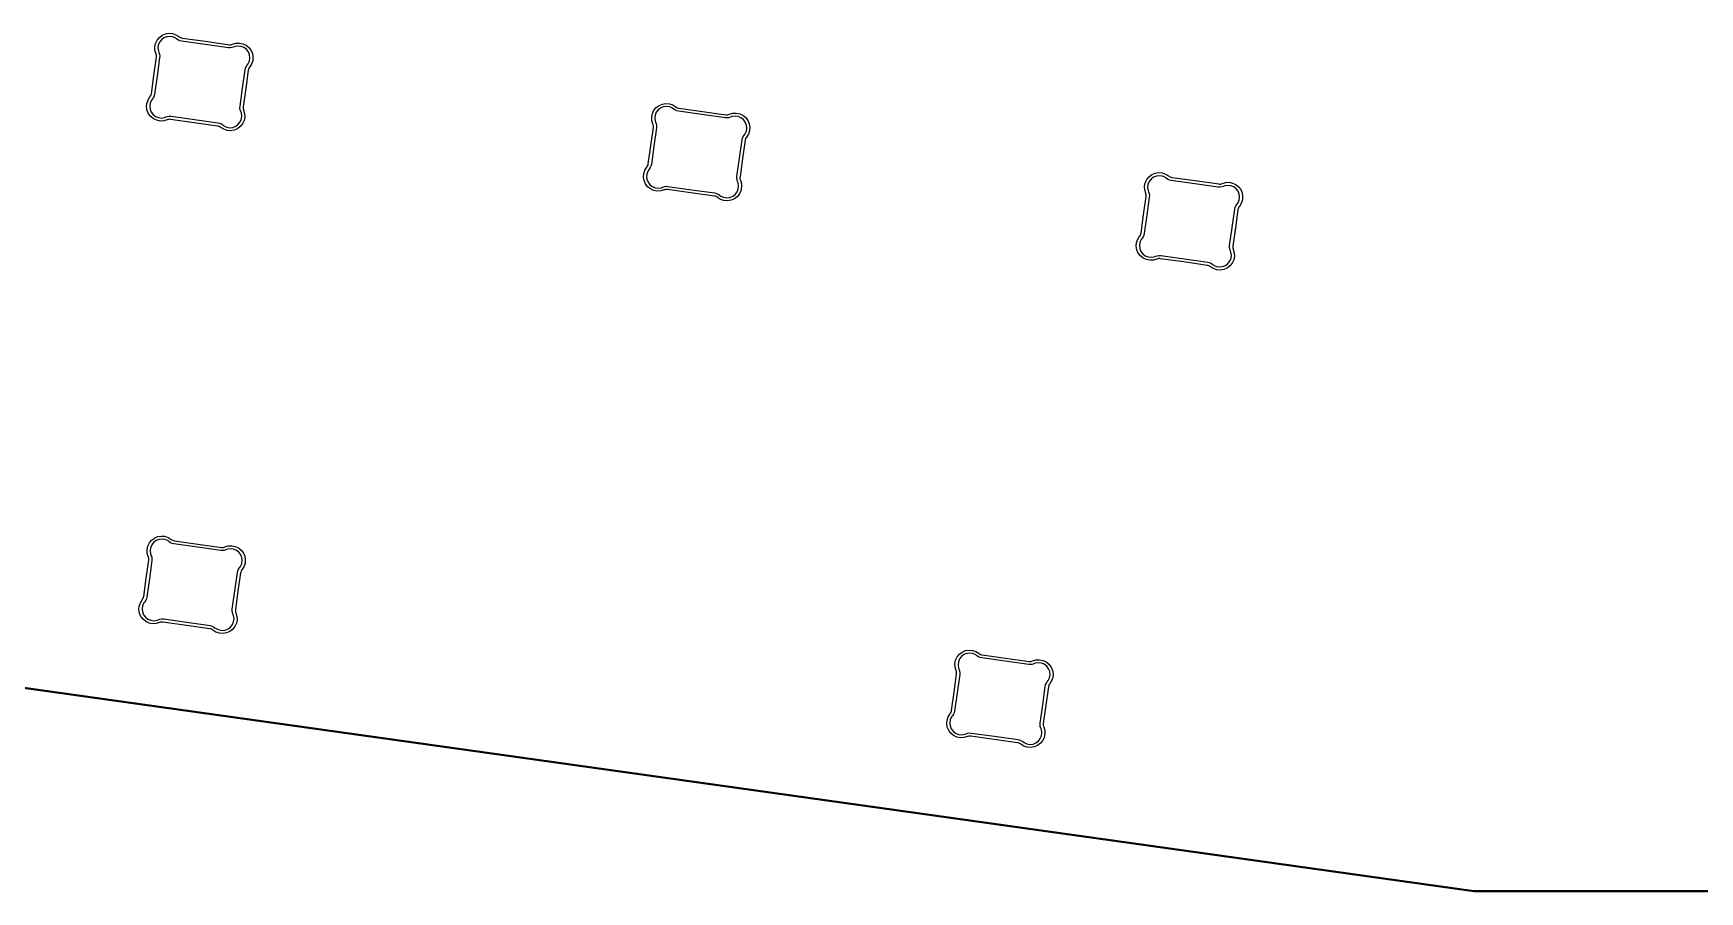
# Model space of a CAD drawing. Header units: inches. Extents: x 0.93 to 10.9, y -5.23 to -1.79.
# Drawn here: x 3.425 to 5.916, y -5.233 to -3.95 of the extents above; entities that cross this region are included whole.
import ezdxf

# ---------------------------------------------------------------- set-up
doc = ezdxf.new("R2010")
doc.units = ezdxf.units.IN
doc.header["$MEASUREMENT"] = 0
doc.layers.add('Edge.Cuts', color=254, linetype='CONTINUOUS', true_color=0xd0d2cd)

msp = doc.modelspace()

# ---------------------------------------------------------------- linework, layer by layer
at = {"layer": 'Edge.Cuts', "linetype": 'CONTINUOUS'}
for p, q in [((3.6075, -3.9648), (3.6098, -3.9599)), ((3.6098, -3.9599), (3.6132, -3.9558)), ((3.6132, -3.9558), (3.6174, -3.9526)), ((3.6162, -3.9592), (3.6134, -3.9629)), ((3.6199, -3.9564), (3.6162, -3.9592)), ((3.6174, -3.9526), (3.6223, -3.9505)), ((3.6242, -3.9547), (3.6199, -3.9564)), ((3.6223, -3.9505), (3.6276, -3.9496)), ((3.6288, -3.9542), (3.6242, -3.9547)), ((3.6276, -3.9496), (3.6329, -3.9501)), ((3.6334, -3.9549), (3.6288, -3.9542)), ((3.6329, -3.9501), (3.638, -3.9518)), ((3.6377, -3.9568), (3.6334, -3.9549)), ((3.6395, -3.9583), (3.6377, -3.9568)), ((3.638, -3.9518), (3.6425, -3.9546)), ((3.6416, -3.9597), (3.6395, -3.9583)), ((3.6395, -3.9583), (3.6395, -3.9583)), ((3.644, -3.9608), (3.6416, -3.9597)), ((3.6425, -3.9546), (3.6425, -3.9546)), ((3.6425, -3.9546), (3.6431, -3.9552)), ((3.6431, -3.9552), (3.6447, -3.956)), ((3.6465, -3.9614), (3.644, -3.9608)), ((3.6447, -3.956), (3.6463, -3.9566)), ((3.6463, -3.9566), (3.6472, -3.9567)), ((3.6816, -3.9663), (3.6465, -3.9614)), ((3.6472, -3.9567), (3.6823, -3.9616)), ((3.6823, -3.9616), (3.7174, -3.9666)), ((3.6051, -4.0128), (3.6089, -3.9855)), ((3.6065, -3.97), (3.6075, -3.9648)), ((3.6067, -3.9753), (3.6065, -3.97)), ((3.6082, -3.9804), (3.6067, -3.9753)), ((3.6086, -3.9812), (3.6082, -3.9804)), ((3.6082, -3.9804), (3.6082, -3.9804)), ((3.609, -3.9829), (3.6086, -3.9812)), ((3.6089, -3.9855), (3.6091, -3.9846)), ((3.6089, -3.9855), (3.6089, -3.9855)), ((3.6091, -3.9846), (3.609, -3.9829)), ((3.6136, -3.9862), (3.6098, -4.0135)), ((3.6116, -3.9672), (3.611, -3.9718)), ((3.611, -3.9718), (3.6117, -3.9764)), ((3.6134, -3.9629), (3.6116, -3.9672)), ((3.6117, -3.9764), (3.6126, -3.9785)), ((3.6126, -3.9785), (3.6126, -3.9785)), ((3.6126, -3.9785), (3.6134, -3.981)), ((3.6134, -3.981), (3.6137, -3.9836)), ((3.6137, -3.9836), (3.6136, -3.9862)), ((3.6136, -3.9862), (3.6136, -3.9862)), ((3.7167, -3.9712), (3.6816, -3.9663)), ((3.6816, -3.9663), (3.6816, -3.9663)), ((3.6816, -3.9663), (3.6816, -3.9663)), ((3.7193, -3.9714), (3.7167, -3.9712)), ((3.7174, -3.9666), (3.7174, -3.9666)), ((3.7174, -3.9666), (3.7182, -3.9667)), ((3.7182, -3.9667), (3.7199, -3.9666)), ((3.7218, -3.971), (3.7193, -3.9714)), ((3.7199, -3.9666), (3.7216, -3.9662)), ((3.7216, -3.9662), (3.7224, -3.9659)), ((3.7243, -3.9702), (3.7218, -3.971)), ((3.7224, -3.9659), (3.7275, -3.9644)), ((3.7264, -3.9693), (3.7243, -3.9702)), ((3.731, -3.9686), (3.7264, -3.9693)), ((3.7275, -3.9644), (3.7329, -3.9641)), ((3.7356, -3.9692), (3.731, -3.9686)), ((3.7329, -3.9641), (3.7381, -3.9652)), ((3.7399, -3.971), (3.7356, -3.9692)), ((3.7381, -3.9652), (3.7429, -3.9674)), ((3.7436, -3.9738), (3.7399, -3.971)), ((3.7429, -3.9674), (3.7471, -3.9708)), ((3.7464, -3.9775), (3.7436, -3.9738)), ((3.7481, -3.9819), (3.7464, -3.9775)), ((3.7471, -3.9708), (3.7503, -3.9751)), ((3.7479, -3.9911), (3.7487, -3.9865)), ((3.7487, -3.9865), (3.7481, -3.9819)), ((3.7503, -3.9751), (3.7524, -3.98)), ((3.7524, -3.98), (3.7532, -3.9852)), ((3.7532, -3.9852), (3.7528, -3.9905)), ((3.7376, -4.0314), (3.7415, -4.0041)), ((3.7415, -4.0041), (3.7421, -4.0016)), ((3.7415, -4.0041), (3.7415, -4.0041)), ((3.7421, -4.0016), (3.7431, -3.9992)), ((3.7462, -4.0048), (3.7423, -4.0321)), ((3.7431, -3.9992), (3.7446, -3.9971)), ((3.7446, -3.9971), (3.746, -3.9953)), ((3.7446, -3.9971), (3.7446, -3.9971)), ((3.746, -3.9953), (3.7479, -3.9911)), ((3.7463, -4.0039), (3.7462, -4.0048)), ((3.7468, -4.0023), (3.7463, -4.0039)), ((3.7477, -4.0008), (3.7468, -4.0023)), ((3.7482, -4.0001), (3.7477, -4.0008)), ((3.7511, -3.9956), (3.7482, -4.0001)), ((3.7482, -4.0001), (3.7482, -4.0001)), ((3.7528, -3.9905), (3.7511, -3.9956)), ((3.6013, -4.0401), (3.6051, -4.0128)), ((3.6051, -4.0128), (3.6051, -4.0128)), ((3.6098, -4.0135), (3.6059, -4.0408)), ((3.7338, -4.0587), (3.7376, -4.0314)), ((3.7376, -4.0314), (3.7376, -4.0314)), ((3.7423, -4.0321), (3.7385, -4.0594)), ((3.5942, -4.0597), (3.5946, -4.0543)), ((3.5951, -4.0649), (3.5942, -4.0597)), ((3.5946, -4.0543), (3.5963, -4.0493)), ((3.5963, -4.0493), (3.5992, -4.0448)), ((3.5995, -4.0538), (3.5988, -4.0584)), ((3.5988, -4.0584), (3.5993, -4.063)), ((3.5992, -4.0448), (3.5997, -4.0441)), ((3.5992, -4.0448), (3.5992, -4.0448)), ((3.6014, -4.0496), (3.5995, -4.0538)), ((3.5997, -4.0441), (3.6006, -4.0426)), ((3.6006, -4.0426), (3.6011, -4.041)), ((3.6011, -4.041), (3.6013, -4.0401)), ((3.6028, -4.0478), (3.6014, -4.0496)), ((3.6043, -4.0456), (3.6028, -4.0478)), ((3.6028, -4.0478), (3.6028, -4.0478)), ((3.6053, -4.0433), (3.6043, -4.0456)), ((3.6059, -4.0408), (3.6053, -4.0433)), ((3.7337, -4.0613), (3.7338, -4.0587)), ((3.734, -4.0639), (3.7337, -4.0613)), ((3.7338, -4.0587), (3.7338, -4.0587)), ((3.7385, -4.0594), (3.7384, -4.0602)), ((3.7384, -4.0602), (3.7384, -4.062)), ((4.3528, -4.0647), (4.3562, -4.0606)), ((4.3562, -4.0606), (4.3604, -4.0574)), ((4.3629, -4.0612), (4.3592, -4.064)), ((4.3604, -4.0574), (4.3653, -4.0553)), ((4.3672, -4.0595), (4.3629, -4.0612)), ((4.3653, -4.0553), (4.3706, -4.0544)), ((4.3718, -4.059), (4.3672, -4.0595)), ((4.3706, -4.0544), (4.3759, -4.0549)), ((4.3764, -4.0597), (4.3718, -4.059)), ((4.3759, -4.0549), (4.381, -4.0566)), ((4.3807, -4.0616), (4.3764, -4.0597)), ((4.381, -4.0566), (4.3855, -4.0594)), ((4.3855, -4.0594), (4.3855, -4.0594)), ((4.3855, -4.0594), (4.3861, -4.06)), ((4.3861, -4.06), (4.3876, -4.0608)), ((4.3876, -4.0608), (4.3893, -4.0614)), ((3.5972, -4.0698), (3.5951, -4.0649)), ((3.6004, -4.0741), (3.5972, -4.0698)), ((3.5993, -4.063), (3.601, -4.0673)), ((3.6045, -4.0774), (3.6004, -4.0741)), ((3.601, -4.0673), (3.6038, -4.0711)), ((3.6038, -4.0711), (3.6075, -4.0739)), ((3.6093, -4.0797), (3.6045, -4.0774)), ((3.6075, -4.0739), (3.6118, -4.0757)), ((3.6146, -4.0808), (3.6093, -4.0797)), ((3.6118, -4.0757), (3.6164, -4.0763)), ((3.6199, -4.0805), (3.6146, -4.0808)), ((3.6164, -4.0763), (3.621, -4.0756)), ((3.625, -4.079), (3.6199, -4.0805)), ((3.621, -4.0756), (3.6231, -4.0747)), ((3.6231, -4.0747), (3.6256, -4.0739)), ((3.6258, -4.0787), (3.625, -4.079)), ((3.6256, -4.0739), (3.6281, -4.0735)), ((3.6275, -4.0783), (3.6258, -4.0787)), ((3.6292, -4.0782), (3.6275, -4.0783)), ((3.6281, -4.0735), (3.6307, -4.0736)), ((3.6301, -4.0783), (3.6292, -4.0782)), ((3.6652, -4.0833), (3.6301, -4.0783)), ((3.6301, -4.0783), (3.6301, -4.0783)), ((3.6301, -4.0783), (3.6301, -4.0783)), ((3.6307, -4.0736), (3.6658, -4.0786)), ((3.7003, -4.0882), (3.6652, -4.0833)), ((3.6652, -4.0833), (3.6652, -4.0833)), ((3.6652, -4.0833), (3.6652, -4.0833)), ((3.6658, -4.0786), (3.7009, -4.0835)), ((3.7009, -4.0835), (3.7034, -4.0841)), ((3.7034, -4.0841), (3.7058, -4.0851)), ((3.7058, -4.0851), (3.7079, -4.0866)), ((3.7275, -4.0884), (3.7312, -4.0856)), ((3.7312, -4.0856), (3.7341, -4.082)), ((3.7348, -4.0663), (3.734, -4.0639)), ((3.7341, -4.082), (3.7358, -4.0777)), ((3.7376, -4.0849), (3.7342, -4.0891)), ((3.7358, -4.0685), (3.7348, -4.0663)), ((3.7348, -4.0663), (3.7348, -4.0663)), ((3.7364, -4.0731), (3.7358, -4.0685)), ((3.7358, -4.0777), (3.7364, -4.0731)), ((3.7399, -4.0801), (3.7376, -4.0849)), ((3.7384, -4.062), (3.7388, -4.0637)), ((3.7388, -4.0637), (3.7392, -4.0645)), ((3.7392, -4.0645), (3.7392, -4.0645)), ((3.7392, -4.0645), (3.7407, -4.0696)), ((3.7409, -4.0749), (3.7399, -4.0801)), ((3.7407, -4.0696), (3.7409, -4.0749)), ((4.3495, -4.0748), (4.3505, -4.0696)), ((4.3497, -4.0801), (4.3495, -4.0748)), ((4.3512, -4.0852), (4.3497, -4.0801)), ((4.3505, -4.0696), (4.3528, -4.0647)), ((4.3516, -4.086), (4.3512, -4.0852)), ((4.3512, -4.0852), (4.3512, -4.0852)), ((4.352, -4.0877), (4.3516, -4.086)), ((4.3546, -4.072), (4.354, -4.0766)), ((4.354, -4.0766), (4.3547, -4.0812)), ((4.3563, -4.0677), (4.3546, -4.072)), ((4.3547, -4.0812), (4.3556, -4.0833)), ((4.3556, -4.0833), (4.3556, -4.0833)), ((4.3556, -4.0833), (4.3564, -4.0858)), ((4.3592, -4.064), (4.3563, -4.0677)), ((4.3564, -4.0858), (4.3567, -4.0884)), ((4.3825, -4.0631), (4.3807, -4.0616)), ((4.3846, -4.0645), (4.3825, -4.0631)), ((4.3825, -4.0631), (4.3825, -4.0631)), ((4.387, -4.0656), (4.3846, -4.0645)), ((4.3895, -4.0662), (4.387, -4.0656)), ((4.3893, -4.0614), (4.3901, -4.0615)), ((4.4246, -4.0711), (4.3895, -4.0662)), ((4.3901, -4.0615), (4.4252, -4.0664)), ((4.4597, -4.076), (4.4246, -4.0711)), ((4.4246, -4.0711), (4.4246, -4.0711)), ((4.4246, -4.0711), (4.4246, -4.0711)), ((4.4252, -4.0664), (4.4603, -4.0714)), ((4.4623, -4.0762), (4.4597, -4.076)), ((4.4603, -4.0714), (4.4603, -4.0714)), ((4.4603, -4.0714), (4.4612, -4.0715)), ((4.4612, -4.0715), (4.4629, -4.0714)), ((4.4648, -4.0758), (4.4623, -4.0762)), ((4.4629, -4.0714), (4.4646, -4.071)), ((4.4646, -4.071), (4.4654, -4.0707)), ((4.4673, -4.075), (4.4648, -4.0758)), ((4.4654, -4.0707), (4.4705, -4.0692)), ((4.4694, -4.0741), (4.4673, -4.075)), ((4.474, -4.0734), (4.4694, -4.0741)), ((4.4705, -4.0692), (4.4759, -4.0689)), ((4.4786, -4.074), (4.474, -4.0734)), ((4.4759, -4.0689), (4.4811, -4.07)), ((4.4829, -4.0758), (4.4786, -4.074)), ((4.4811, -4.07), (4.4859, -4.0722)), ((4.4866, -4.0786), (4.4829, -4.0758)), ((4.4859, -4.0722), (4.49, -4.0756)), ((4.4894, -4.0823), (4.4866, -4.0786)), ((4.4911, -4.0867), (4.4894, -4.0823)), ((4.49, -4.0756), (4.4933, -4.0799)), ((4.4933, -4.0799), (4.4953, -4.0848)), ((4.4953, -4.0848), (4.4962, -4.09)), ((3.7011, -4.0883), (3.7003, -4.0882)), ((3.7003, -4.0882), (3.7003, -4.0882)), ((3.7003, -4.0882), (3.7003, -4.0882)), ((3.7028, -4.0889), (3.7011, -4.0883)), ((3.7043, -4.0897), (3.7028, -4.0889)), ((3.7049, -4.0902), (3.7043, -4.0897)), ((3.7094, -4.0931), (3.7049, -4.0902)), ((3.7049, -4.0902), (3.7049, -4.0902)), ((3.7079, -4.0866), (3.7079, -4.0866)), ((3.7079, -4.0866), (3.7097, -4.0881)), ((3.7145, -4.0948), (3.7094, -4.0931)), ((3.7097, -4.0881), (3.714, -4.09)), ((3.714, -4.09), (3.7186, -4.0907)), ((3.7198, -4.0952), (3.7145, -4.0948)), ((3.7186, -4.0907), (3.7232, -4.0902)), ((3.7251, -4.0944), (3.7198, -4.0952)), ((3.7232, -4.0902), (3.7275, -4.0884)), ((3.73, -4.0923), (3.7251, -4.0944)), ((3.7342, -4.0891), (3.73, -4.0923)), ((4.3481, -4.1176), (4.3519, -4.0903)), ((4.3519, -4.0903), (4.352, -4.0894)), ((4.3519, -4.0903), (4.3519, -4.0903)), ((4.352, -4.0894), (4.352, -4.0877)), ((4.3566, -4.0909), (4.3528, -4.1183)), ((4.3567, -4.0884), (4.3566, -4.0909)), ((4.3566, -4.0909), (4.3566, -4.0909)), ((4.4806, -4.1362), (4.4845, -4.1089)), ((4.4845, -4.1089), (4.4851, -4.1064)), ((4.4845, -4.1089), (4.4845, -4.1089)), ((4.4851, -4.1064), (4.4861, -4.104)), ((4.4892, -4.1096), (4.4853, -4.1369)), ((4.4861, -4.104), (4.4876, -4.1019)), ((4.4876, -4.1019), (4.489, -4.1001)), ((4.4876, -4.1019), (4.4876, -4.1019)), ((4.489, -4.1001), (4.4909, -4.0959)), ((4.4893, -4.1087), (4.4892, -4.1096)), ((4.4898, -4.1071), (4.4893, -4.1087)), ((4.4907, -4.1056), (4.4898, -4.1071)), ((4.4912, -4.1049), (4.4907, -4.1056)), ((4.4909, -4.0959), (4.4916, -4.0913)), ((4.4916, -4.0913), (4.4911, -4.0867)), ((4.4941, -4.1004), (4.4912, -4.1049)), ((4.4912, -4.1049), (4.4912, -4.1049)), ((4.4958, -4.0953), (4.4941, -4.1004)), ((4.4962, -4.09), (4.4958, -4.0953)), ((4.3442, -4.1449), (4.3481, -4.1176)), ((4.3481, -4.1176), (4.3481, -4.1176)), ((4.3528, -4.1183), (4.3489, -4.1456)), ((4.3372, -4.1645), (4.3376, -4.1591)), ((4.3376, -4.1591), (4.3393, -4.1541)), ((4.3393, -4.1541), (4.3422, -4.1496)), ((4.3425, -4.1586), (4.3418, -4.1632)), ((4.3422, -4.1496), (4.3427, -4.1489)), ((4.3422, -4.1496), (4.3422, -4.1496)), ((4.3444, -4.1544), (4.3425, -4.1586)), ((4.3427, -4.1489), (4.3436, -4.1474)), ((4.3436, -4.1474), (4.3441, -4.1458)), ((4.3441, -4.1458), (4.3442, -4.1449)), ((4.3458, -4.1526), (4.3444, -4.1544)), ((4.3473, -4.1504), (4.3458, -4.1526)), ((4.3458, -4.1526), (4.3458, -4.1526)), ((4.3483, -4.1481), (4.3473, -4.1504)), ((4.3489, -4.1456), (4.3483, -4.1481)), ((4.4768, -4.1635), (4.4806, -4.1362)), ((4.4806, -4.1362), (4.4806, -4.1362)), ((4.4853, -4.1369), (4.4815, -4.1642)), ((5.093, -4.1641), (5.0973, -4.1609)), ((5.0973, -4.1609), (5.1022, -4.1588)), ((5.1022, -4.1588), (5.1074, -4.1579)), ((5.1074, -4.1579), (5.1128, -4.1583)), ((5.1128, -4.1583), (5.1178, -4.16)), ((5.1178, -4.16), (5.1223, -4.1629)), ((4.338, -4.1697), (4.3372, -4.1645)), ((4.3401, -4.1746), (4.338, -4.1697)), ((4.3433, -4.1789), (4.3401, -4.1746)), ((4.3418, -4.1632), (4.3423, -4.1678)), ((4.3423, -4.1678), (4.344, -4.1721)), ((4.3475, -4.1822), (4.3433, -4.1789)), ((4.344, -4.1721), (4.3468, -4.1759)), ((4.3468, -4.1759), (4.3505, -4.1787)), ((4.3523, -4.1845), (4.3475, -4.1822)), ((4.3505, -4.1787), (4.3548, -4.1805)), ((4.3575, -4.1856), (4.3523, -4.1845)), ((4.3548, -4.1805), (4.3594, -4.181)), ((4.3629, -4.1853), (4.3575, -4.1856)), ((4.3594, -4.181), (4.364, -4.1804)), ((4.368, -4.1838), (4.3629, -4.1853)), ((4.364, -4.1804), (4.3661, -4.1795)), ((4.3661, -4.1795), (4.3686, -4.1787)), ((4.3688, -4.1835), (4.368, -4.1838)), ((4.3686, -4.1787), (4.3711, -4.1783)), ((4.3705, -4.1831), (4.3688, -4.1835)), ((4.3722, -4.183), (4.3705, -4.1831)), ((4.3711, -4.1783), (4.3737, -4.1784)), ((4.373, -4.1831), (4.3722, -4.183)), ((4.4081, -4.1881), (4.373, -4.1831)), ((4.373, -4.1831), (4.373, -4.1831)), ((4.373, -4.1831), (4.373, -4.1831)), ((4.3737, -4.1784), (4.4088, -4.1834)), ((4.4088, -4.1834), (4.4439, -4.1883)), ((4.4767, -4.1661), (4.4768, -4.1635)), ((4.477, -4.1687), (4.4767, -4.1661)), ((4.4768, -4.1635), (4.4768, -4.1635)), ((4.4778, -4.1711), (4.477, -4.1687)), ((4.477, -4.1868), (4.4788, -4.1825)), ((4.4787, -4.1733), (4.4778, -4.1711)), ((4.4778, -4.1711), (4.4778, -4.1711)), ((4.4794, -4.1779), (4.4787, -4.1733)), ((4.4788, -4.1825), (4.4794, -4.1779)), ((4.4829, -4.1849), (4.4806, -4.1897)), ((4.4815, -4.1642), (4.4814, -4.165)), ((4.4814, -4.165), (4.4814, -4.1668)), ((4.4814, -4.1668), (4.4818, -4.1685)), ((4.4818, -4.1685), (4.4822, -4.1693)), ((4.4822, -4.1693), (4.4822, -4.1693)), ((4.4822, -4.1693), (4.4837, -4.1744)), ((4.4839, -4.1797), (4.4829, -4.1849)), ((4.4837, -4.1744), (4.4839, -4.1797)), ((5.0863, -4.1783), (5.0874, -4.173)), ((5.0866, -4.1836), (5.0863, -4.1783)), ((5.0881, -4.1887), (5.0866, -4.1836)), ((5.0874, -4.173), (5.0896, -4.1682)), ((5.0896, -4.1682), (5.093, -4.1641)), ((5.0914, -4.1755), (5.0908, -4.1801)), ((5.0908, -4.1801), (5.0915, -4.1847)), ((5.0932, -4.1712), (5.0914, -4.1755)), ((5.0915, -4.1847), (5.0924, -4.1868)), ((5.096, -4.1675), (5.0932, -4.1712)), ((5.0997, -4.1647), (5.096, -4.1675)), ((5.1041, -4.163), (5.0997, -4.1647)), ((5.1087, -4.1625), (5.1041, -4.163)), ((5.1133, -4.1632), (5.1087, -4.1625)), ((5.1175, -4.1651), (5.1133, -4.1632)), ((5.1193, -4.1666), (5.1175, -4.1651)), ((5.1214, -4.168), (5.1193, -4.1666)), ((5.1193, -4.1666), (5.1193, -4.1666)), ((5.1238, -4.169), (5.1214, -4.168)), ((5.1223, -4.1629), (5.1223, -4.1629)), ((5.1223, -4.1629), (5.123, -4.1635)), ((5.123, -4.1635), (5.1245, -4.1643)), ((5.1263, -4.1696), (5.1238, -4.169)), ((5.1245, -4.1643), (5.1261, -4.1648)), ((5.1261, -4.1648), (5.127, -4.165)), ((5.1614, -4.1746), (5.1263, -4.1696)), ((5.127, -4.165), (5.1621, -4.1699)), ((5.1965, -4.1795), (5.1614, -4.1746)), ((5.1614, -4.1746), (5.1614, -4.1746)), ((5.1614, -4.1746), (5.1614, -4.1746)), ((5.1621, -4.1699), (5.1972, -4.1748)), ((5.1991, -4.1796), (5.1965, -4.1795)), ((5.1972, -4.1748), (5.1972, -4.1748)), ((5.1972, -4.1748), (5.198, -4.1749)), ((5.198, -4.1749), (5.1998, -4.1749)), ((5.2017, -4.1793), (5.1991, -4.1796)), ((5.1998, -4.1749), (5.2015, -4.1745)), ((5.2015, -4.1745), (5.2023, -4.1741)), ((5.2041, -4.1785), (5.2017, -4.1793)), ((5.2023, -4.1741), (5.2074, -4.1726)), ((5.2063, -4.1776), (5.2041, -4.1785)), ((5.2109, -4.1769), (5.2063, -4.1776)), ((5.2074, -4.1726), (5.2127, -4.1724)), ((5.2155, -4.1775), (5.2109, -4.1769)), ((5.2127, -4.1724), (5.2179, -4.1734)), ((5.2198, -4.1793), (5.2155, -4.1775)), ((5.2179, -4.1734), (5.2228, -4.1757)), ((5.2234, -4.1821), (5.2198, -4.1793)), ((5.2228, -4.1757), (5.2269, -4.1791)), ((5.2262, -4.1858), (5.2234, -4.1821)), ((5.228, -4.1901), (5.2262, -4.1858)), ((5.2269, -4.1791), (5.2301, -4.1833)), ((5.2301, -4.1833), (5.2322, -4.1882)), ((4.4433, -4.193), (4.4081, -4.1881)), ((4.4081, -4.1881), (4.4081, -4.1881)), ((4.4081, -4.1881), (4.4081, -4.1881)), ((4.4441, -4.1931), (4.4433, -4.193)), ((4.4433, -4.193), (4.4433, -4.193)), ((4.4433, -4.193), (4.4433, -4.193)), ((4.4439, -4.1883), (4.4464, -4.1889)), ((4.4458, -4.1937), (4.4441, -4.1931)), ((4.4473, -4.1945), (4.4458, -4.1937)), ((4.4464, -4.1889), (4.4488, -4.1899)), ((4.4479, -4.195), (4.4473, -4.1945)), ((4.4524, -4.1979), (4.4479, -4.195)), ((4.4479, -4.195), (4.4479, -4.195)), ((4.4488, -4.1899), (4.4509, -4.1914)), ((4.4509, -4.1914), (4.4509, -4.1914)), ((4.4509, -4.1914), (4.4527, -4.1929)), ((4.4575, -4.1996), (4.4524, -4.1979)), ((4.4527, -4.1929), (4.457, -4.1948)), ((4.457, -4.1948), (4.4616, -4.1955)), ((4.4628, -4.2), (4.4575, -4.1996)), ((4.4616, -4.1955), (4.4662, -4.195)), ((4.4681, -4.1992), (4.4628, -4.2)), ((4.4662, -4.195), (4.4705, -4.1932)), ((4.473, -4.1971), (4.4681, -4.1992)), ((4.4705, -4.1932), (4.4742, -4.1904)), ((4.4772, -4.1939), (4.473, -4.1971)), ((4.4742, -4.1904), (4.477, -4.1868)), ((4.4806, -4.1897), (4.4772, -4.1939)), ((5.0849, -4.2211), (5.0888, -4.1938)), ((5.0884, -4.1895), (5.0881, -4.1887)), ((5.0881, -4.1887), (5.0881, -4.1887)), ((5.0888, -4.1912), (5.0884, -4.1895)), ((5.0889, -4.1929), (5.0888, -4.1912)), ((5.0888, -4.1938), (5.0889, -4.1929)), ((5.0888, -4.1938), (5.0888, -4.1938)), ((5.0934, -4.1944), (5.0896, -4.2217)), ((5.0924, -4.1868), (5.0924, -4.1868)), ((5.0924, -4.1868), (5.0932, -4.1893)), ((5.0932, -4.1893), (5.0936, -4.1918)), ((5.0936, -4.1918), (5.0934, -4.1944)), ((5.0934, -4.1944), (5.0934, -4.1944)), ((5.2213, -4.2124), (5.2219, -4.2099)), ((5.2219, -4.2099), (5.223, -4.2075)), ((5.223, -4.2075), (5.2244, -4.2054)), ((5.2244, -4.2054), (5.2259, -4.2036)), ((5.2244, -4.2054), (5.2244, -4.2054)), ((5.2259, -4.2036), (5.2278, -4.1993)), ((5.2267, -4.2105), (5.2261, -4.2122)), ((5.2275, -4.209), (5.2267, -4.2105)), ((5.2281, -4.2084), (5.2275, -4.209)), ((5.2278, -4.1993), (5.2285, -4.1947)), ((5.2285, -4.1947), (5.228, -4.1901)), ((5.2309, -4.2039), (5.2281, -4.2084)), ((5.2281, -4.2084), (5.2281, -4.2084)), ((5.2326, -4.1988), (5.2309, -4.2039)), ((5.2322, -4.1882), (5.233, -4.1935)), ((5.233, -4.1935), (5.2326, -4.1988)), ((5.0811, -4.2484), (5.0849, -4.2211)), ((5.0849, -4.2211), (5.0849, -4.2211)), ((5.0896, -4.2217), (5.0858, -4.249)), ((5.2175, -4.2397), (5.2213, -4.2124)), ((5.2213, -4.2124), (5.2213, -4.2124)), ((5.226, -4.213), (5.2222, -4.2404)), ((5.2261, -4.2122), (5.226, -4.213)), ((5.0745, -4.2626), (5.0762, -4.2576)), ((5.0762, -4.2576), (5.079, -4.2531)), ((5.079, -4.2531), (5.0796, -4.2524)), ((5.079, -4.2531), (5.079, -4.2531)), ((5.0812, -4.2578), (5.0793, -4.2621)), ((5.0796, -4.2524), (5.0804, -4.2509)), ((5.0804, -4.2509), (5.081, -4.2492)), ((5.081, -4.2492), (5.0811, -4.2484)), ((5.0827, -4.2561), (5.0812, -4.2578)), ((5.0841, -4.2539), (5.0827, -4.2561)), ((5.0827, -4.2561), (5.0827, -4.2561)), ((5.0852, -4.2515), (5.0841, -4.2539)), ((5.0858, -4.249), (5.0852, -4.2515)), ((5.2136, -4.267), (5.2175, -4.2397)), ((5.2175, -4.2397), (5.2175, -4.2397)), ((5.2222, -4.2404), (5.2183, -4.2677)), ((5.074, -4.2679), (5.0745, -4.2626)), ((5.0749, -4.2732), (5.074, -4.2679)), ((5.077, -4.2781), (5.0749, -4.2732)), ((5.0802, -4.2823), (5.077, -4.2781)), ((5.0793, -4.2621), (5.0786, -4.2667)), ((5.0786, -4.2667), (5.0791, -4.2713)), ((5.0791, -4.2713), (5.0808, -4.2756)), ((5.0843, -4.2857), (5.0802, -4.2823)), ((5.0808, -4.2756), (5.0836, -4.2793)), ((5.0836, -4.2793), (5.0873, -4.2822)), ((5.0873, -4.2822), (5.0916, -4.2839)), ((5.0916, -4.2839), (5.0962, -4.2845)), ((5.0962, -4.2845), (5.1008, -4.2839)), ((5.1008, -4.2839), (5.1029, -4.2829)), ((5.1029, -4.2829), (5.1054, -4.2821)), ((5.1054, -4.2821), (5.108, -4.2818)), ((5.108, -4.2818), (5.1106, -4.2819)), ((5.1106, -4.2819), (5.1457, -4.2868)), ((5.2135, -4.2696), (5.2136, -4.267)), ((5.2139, -4.2721), (5.2135, -4.2696)), ((5.2136, -4.267), (5.2136, -4.267)), ((5.2147, -4.2746), (5.2139, -4.2721)), ((5.2156, -4.2767), (5.2147, -4.2746)), ((5.2147, -4.2746), (5.2147, -4.2746)), ((5.2162, -4.2813), (5.2156, -4.2767)), ((5.2157, -4.2859), (5.2162, -4.2813)), ((5.2183, -4.2677), (5.2182, -4.2685)), ((5.2182, -4.2685), (5.2183, -4.2702)), ((5.2183, -4.2702), (5.2187, -4.2719)), ((5.2187, -4.2719), (5.219, -4.2727)), ((5.219, -4.2727), (5.219, -4.2727)), ((5.219, -4.2727), (5.2205, -4.2778)), ((5.2208, -4.2832), (5.2197, -4.2884)), ((5.2205, -4.2778), (5.2208, -4.2832)), ((5.0892, -4.288), (5.0843, -4.2857)), ((5.0944, -4.289), (5.0892, -4.288)), ((5.0997, -4.2888), (5.0944, -4.289)), ((5.1048, -4.2873), (5.0997, -4.2888)), ((5.1056, -4.2869), (5.1048, -4.2873)), ((5.1073, -4.2865), (5.1056, -4.2869)), ((5.109, -4.2865), (5.1073, -4.2865)), ((5.1099, -4.2866), (5.109, -4.2865)), ((5.145, -4.2915), (5.1099, -4.2866)), ((5.1099, -4.2866), (5.1099, -4.2866)), ((5.1099, -4.2866), (5.1099, -4.2866)), ((5.1801, -4.2965), (5.145, -4.2915)), ((5.145, -4.2915), (5.145, -4.2915)), ((5.145, -4.2915), (5.145, -4.2915)), ((5.1457, -4.2868), (5.1808, -4.2918)), ((5.181, -4.2966), (5.1801, -4.2965)), ((5.1801, -4.2965), (5.1801, -4.2965)), ((5.1801, -4.2965), (5.1801, -4.2965)), ((5.1808, -4.2918), (5.1833, -4.2924)), ((5.1826, -4.2971), (5.181, -4.2966)), ((5.1841, -4.298), (5.1826, -4.2971)), ((5.1833, -4.2924), (5.1856, -4.2934)), ((5.1848, -4.2985), (5.1841, -4.298)), ((5.1893, -4.3014), (5.1848, -4.2985)), ((5.1848, -4.2985), (5.1848, -4.2985)), ((5.1856, -4.2934), (5.1878, -4.2949)), ((5.1878, -4.2949), (5.1878, -4.2949)), ((5.1878, -4.2949), (5.1896, -4.2963)), ((5.1943, -4.3031), (5.1893, -4.3014)), ((5.1896, -4.2963), (5.1938, -4.2982)), ((5.1938, -4.2982), (5.1984, -4.2989)), ((5.1996, -4.3035), (5.1943, -4.3031)), ((5.1984, -4.2989), (5.203, -4.2984)), ((5.2049, -4.3027), (5.1996, -4.3035)), ((5.203, -4.2984), (5.2073, -4.2967)), ((5.2098, -4.3006), (5.2049, -4.3027)), ((5.2073, -4.2967), (5.2111, -4.2939)), ((5.2141, -4.2974), (5.2098, -4.3006)), ((5.2111, -4.2939), (5.2139, -4.2902)), ((5.2139, -4.2902), (5.2157, -4.2859)), ((5.2174, -4.2932), (5.2141, -4.2974)), ((5.2197, -4.2884), (5.2174, -4.2932)), ((3.5983, -4.7115), (3.6017, -4.7074)), ((3.6017, -4.7074), (3.6059, -4.7042)), ((3.6084, -4.708), (3.6047, -4.7108)), ((3.6059, -4.7042), (3.6108, -4.7021)), ((3.6127, -4.7063), (3.6084, -4.708)), ((3.6108, -4.7021), (3.6161, -4.7012)), ((3.6173, -4.7058), (3.6127, -4.7063)), ((3.6161, -4.7012), (3.6214, -4.7016)), ((3.6219, -4.7065), (3.6173, -4.7058)), ((3.6214, -4.7016), (3.6265, -4.7033)), ((3.6262, -4.7084), (3.6219, -4.7065)), ((3.628, -4.7099), (3.6262, -4.7084)), ((3.6265, -4.7033), (3.631, -4.7062)), ((3.631, -4.7062), (3.631, -4.7062)), ((3.631, -4.7062), (3.6316, -4.7068)), ((3.6316, -4.7068), (3.6332, -4.7076)), ((3.6332, -4.7076), (3.6348, -4.7081)), ((3.6348, -4.7081), (3.6357, -4.7083)), ((3.6357, -4.7083), (3.6708, -4.7132)), ((3.595, -4.7216), (3.596, -4.7163)), ((3.5952, -4.7269), (3.595, -4.7216)), ((3.5967, -4.732), (3.5952, -4.7269)), ((3.596, -4.7163), (3.5983, -4.7115)), ((3.5971, -4.7328), (3.5967, -4.732)), ((3.5967, -4.732), (3.5967, -4.732)), ((3.5975, -4.7345), (3.5971, -4.7328)), ((3.6001, -4.7188), (3.5995, -4.7234)), ((3.5995, -4.7234), (3.6002, -4.728)), ((3.6019, -4.7145), (3.6001, -4.7188)), ((3.6002, -4.728), (3.6011, -4.7301)), ((3.6011, -4.7301), (3.6011, -4.7301)), ((3.6011, -4.7301), (3.6019, -4.7326)), ((3.6047, -4.7108), (3.6019, -4.7145)), ((3.6019, -4.7326), (3.6022, -4.7351)), ((3.6301, -4.7113), (3.628, -4.7099)), ((3.628, -4.7099), (3.628, -4.7099)), ((3.6325, -4.7123), (3.6301, -4.7113)), ((3.635, -4.7129), (3.6325, -4.7123)), ((3.6701, -4.7179), (3.635, -4.7129)), ((3.7052, -4.7228), (3.6701, -4.7179)), ((3.6701, -4.7179), (3.6701, -4.7179)), ((3.6701, -4.7179), (3.6701, -4.7179)), ((3.6708, -4.7132), (3.7059, -4.7181)), ((3.7078, -4.7229), (3.7052, -4.7228)), ((3.7059, -4.7181), (3.7059, -4.7181)), ((3.7059, -4.7181), (3.7067, -4.7183)), ((3.7067, -4.7183), (3.7084, -4.7182)), ((3.7103, -4.7226), (3.7078, -4.7229)), ((3.7084, -4.7182), (3.7101, -4.7178)), ((3.7101, -4.7178), (3.7109, -4.7174)), ((3.7128, -4.7218), (3.7103, -4.7226)), ((3.7109, -4.7174), (3.716, -4.7159)), ((3.7149, -4.7209), (3.7128, -4.7218)), ((3.7195, -4.7202), (3.7149, -4.7209)), ((3.716, -4.7159), (3.7214, -4.7157)), ((3.7241, -4.7208), (3.7195, -4.7202)), ((3.7214, -4.7157), (3.7266, -4.7167)), ((3.7284, -4.7226), (3.7241, -4.7208)), ((3.7266, -4.7167), (3.7314, -4.719)), ((3.7321, -4.7254), (3.7284, -4.7226)), ((3.7314, -4.719), (3.7356, -4.7224)), ((3.7349, -4.7291), (3.7321, -4.7254)), ((3.7366, -4.7334), (3.7349, -4.7291)), ((3.7356, -4.7224), (3.7388, -4.7266)), ((3.7371, -4.738), (3.7366, -4.7334)), ((3.7388, -4.7266), (3.7409, -4.7315)), ((3.7409, -4.7315), (3.7417, -4.7368)), ((3.5936, -4.7644), (3.5974, -4.7371)), ((3.5974, -4.7371), (3.5975, -4.7362)), ((3.5974, -4.7371), (3.5974, -4.7371)), ((3.5975, -4.7362), (3.5975, -4.7345)), ((3.6021, -4.7377), (3.5983, -4.765)), ((3.6022, -4.7351), (3.6021, -4.7377)), ((3.6021, -4.7377), (3.6021, -4.7377)), ((3.7261, -4.783), (3.73, -4.7557)), ((3.73, -4.7557), (3.7306, -4.7532)), ((3.73, -4.7557), (3.73, -4.7557)), ((3.7306, -4.7532), (3.7316, -4.7508)), ((3.7347, -4.7564), (3.7308, -4.7837)), ((3.7316, -4.7508), (3.7331, -4.7487)), ((3.7331, -4.7487), (3.7345, -4.7469)), ((3.7331, -4.7487), (3.7331, -4.7487)), ((3.7345, -4.7469), (3.7364, -4.7426)), ((3.7348, -4.7555), (3.7347, -4.7564)), ((3.7353, -4.7539), (3.7348, -4.7555)), ((3.7362, -4.7523), (3.7353, -4.7539)), ((3.7367, -4.7517), (3.7362, -4.7523)), ((3.7364, -4.7426), (3.7371, -4.738)), ((3.7396, -4.7472), (3.7367, -4.7517)), ((3.7367, -4.7517), (3.7367, -4.7517)), ((3.7413, -4.7421), (3.7396, -4.7472)), ((3.7417, -4.7368), (3.7413, -4.7421)), ((3.5898, -4.7917), (3.5936, -4.7644)), ((3.5936, -4.7644), (3.5936, -4.7644)), ((3.5983, -4.765), (3.5944, -4.7923)), ((3.7223, -4.8103), (3.7261, -4.783)), ((3.7261, -4.783), (3.7261, -4.783)), ((3.7308, -4.7837), (3.727, -4.811)), ((5.5786, -5.2329), (2.4586, -4.796)), ((2.459, -4.7941), (5.5788, -5.2309)), ((3.5827, -4.8112), (3.5831, -4.8059)), ((3.5831, -4.8059), (3.5848, -4.8009)), ((3.5848, -4.8009), (3.5877, -4.7964)), ((3.588, -4.8054), (3.5873, -4.81)), ((3.5877, -4.7964), (3.5882, -4.7957)), ((3.5877, -4.7964), (3.5877, -4.7964)), ((3.5899, -4.8012), (3.588, -4.8054)), ((3.5882, -4.7957), (3.5891, -4.7942)), ((3.5891, -4.7942), (3.5896, -4.7925)), ((3.5896, -4.7925), (3.5898, -4.7917)), ((3.5913, -4.7994), (3.5899, -4.8012)), ((3.5928, -4.7972), (3.5913, -4.7994)), ((3.5913, -4.7994), (3.5913, -4.7994)), ((3.5938, -4.7949), (3.5928, -4.7972)), ((3.5944, -4.7923), (3.5938, -4.7949)), ((3.5836, -4.8165), (3.5827, -4.8112)), ((3.5856, -4.8214), (3.5836, -4.8165)), ((3.5889, -4.8257), (3.5856, -4.8214)), ((3.5873, -4.81), (3.5878, -4.8146)), ((3.5878, -4.8146), (3.5895, -4.8189)), ((3.593, -4.829), (3.5889, -4.8257)), ((3.5895, -4.8189), (3.5923, -4.8226)), ((3.5923, -4.8226), (3.596, -4.8255)), ((3.5978, -4.8313), (3.593, -4.829)), ((3.596, -4.8255), (3.6003, -4.8272)), ((3.603, -4.8323), (3.5978, -4.8313)), ((3.6003, -4.8272), (3.6049, -4.8278)), ((3.6084, -4.8321), (3.603, -4.8323)), ((3.6049, -4.8278), (3.6095, -4.8272)), ((3.6135, -4.8306), (3.6084, -4.8321)), ((3.6095, -4.8272), (3.6116, -4.8263)), ((3.6116, -4.8263), (3.6141, -4.8254)), ((3.6143, -4.8302), (3.6135, -4.8306)), ((3.6141, -4.8254), (3.6166, -4.8251)), ((3.616, -4.8299), (3.6143, -4.8302)), ((3.6177, -4.8298), (3.616, -4.8299)), ((3.6166, -4.8251), (3.6192, -4.8252)), ((3.6186, -4.8299), (3.6177, -4.8298)), ((3.6537, -4.8348), (3.6186, -4.8299)), ((3.6186, -4.8299), (3.6186, -4.8299)), ((3.6186, -4.8299), (3.6186, -4.8299)), ((3.6192, -4.8252), (3.6543, -4.8302)), ((3.6543, -4.8302), (3.6894, -4.8351)), ((3.7197, -4.8372), (3.7226, -4.8335)), ((3.7222, -4.8129), (3.7223, -4.8103)), ((3.7225, -4.8155), (3.7222, -4.8129)), ((3.7223, -4.8103), (3.7223, -4.8103)), ((3.7233, -4.8179), (3.7225, -4.8155)), ((3.7226, -4.8335), (3.7243, -4.8293)), ((3.7243, -4.82), (3.7233, -4.8179)), ((3.7233, -4.8179), (3.7233, -4.8179)), ((3.7249, -4.8246), (3.7243, -4.82)), ((3.7243, -4.8293), (3.7249, -4.8246)), ((3.7284, -4.8317), (3.7261, -4.8365)), ((3.727, -4.811), (3.7269, -4.8118)), ((3.7269, -4.8118), (3.7269, -4.8136)), ((3.7269, -4.8136), (3.7273, -4.8152)), ((3.7273, -4.8152), (3.7277, -4.816)), ((3.7277, -4.816), (3.7277, -4.816)), ((3.7277, -4.816), (3.7292, -4.8211)), ((3.7294, -4.8265), (3.7284, -4.8317)), ((3.7292, -4.8211), (3.7294, -4.8265)), ((3.6888, -4.8398), (3.6537, -4.8348)), ((3.6537, -4.8348), (3.6537, -4.8348)), ((3.6537, -4.8348), (3.6537, -4.8348)), ((3.6896, -4.8399), (3.6888, -4.8398)), ((3.6888, -4.8398), (3.6888, -4.8398)), ((3.6888, -4.8398), (3.6888, -4.8398)), ((3.6894, -4.8351), (3.6919, -4.8357)), ((3.6913, -4.8404), (3.6896, -4.8399)), ((3.6928, -4.8413), (3.6913, -4.8404)), ((3.6919, -4.8357), (3.6943, -4.8367)), ((3.6934, -4.8418), (3.6928, -4.8413)), ((3.6979, -4.8447), (3.6934, -4.8418)), ((3.6934, -4.8418), (3.6934, -4.8418)), ((3.6943, -4.8367), (3.6964, -4.8382)), ((3.6964, -4.8382), (3.6964, -4.8382)), ((3.6964, -4.8382), (3.6982, -4.8396)), ((3.703, -4.8464), (3.6979, -4.8447)), ((3.6982, -4.8396), (3.7025, -4.8415)), ((3.7025, -4.8415), (3.7071, -4.8423)), ((3.7083, -4.8468), (3.703, -4.8464)), ((3.7071, -4.8423), (3.7117, -4.8417)), ((3.7136, -4.846), (3.7083, -4.8468)), ((3.7117, -4.8417), (3.716, -4.84)), ((3.7185, -4.8439), (3.7136, -4.846)), ((3.716, -4.84), (3.7197, -4.8372)), ((3.7227, -4.8407), (3.7185, -4.8439)), ((3.7261, -4.8365), (3.7227, -4.8407)), ((4.8039, -4.8868), (4.8062, -4.882)), ((4.8062, -4.882), (4.8095, -4.8778)), ((4.8095, -4.8778), (4.8138, -4.8746)), ((4.8126, -4.8813), (4.8097, -4.885)), ((4.8163, -4.8785), (4.8126, -4.8813)), ((4.8138, -4.8746), (4.8187, -4.8725)), ((4.8206, -4.8768), (4.8163, -4.8785)), ((4.8187, -4.8725), (4.824, -4.8717)), ((4.8252, -4.8762), (4.8206, -4.8768)), ((4.824, -4.8717), (4.8293, -4.8721)), ((4.8298, -4.877), (4.8252, -4.8762)), ((4.8293, -4.8721), (4.8343, -4.8738)), ((4.834, -4.8789), (4.8298, -4.877)), ((4.8358, -4.8803), (4.834, -4.8789)), ((4.8343, -4.8738), (4.8388, -4.8767)), ((4.838, -4.8818), (4.8358, -4.8803)), ((4.8358, -4.8803), (4.8358, -4.8803)), ((4.8403, -4.8828), (4.838, -4.8818)), ((4.8388, -4.8767), (4.8388, -4.8767)), ((4.8388, -4.8767), (4.8395, -4.8772)), ((4.8395, -4.8772), (4.841, -4.8781)), ((4.8429, -4.8834), (4.8403, -4.8828)), ((4.841, -4.8781), (4.8427, -4.8786)), ((4.8427, -4.8786), (4.8435, -4.8787)), ((4.878, -4.8883), (4.8429, -4.8834)), ((4.8435, -4.8787), (4.8786, -4.8837)), ((4.8015, -4.9348), (4.8053, -4.9075)), ((4.8029, -4.892), (4.8039, -4.8868)), ((4.8031, -4.8974), (4.8029, -4.892)), ((4.8046, -4.9025), (4.8031, -4.8974)), ((4.805, -4.9033), (4.8046, -4.9025)), ((4.8046, -4.9025), (4.8046, -4.9025)), ((4.8053, -4.905), (4.805, -4.9033)), ((4.8054, -4.9067), (4.8053, -4.905)), ((4.8053, -4.9075), (4.8054, -4.9067)), ((4.8053, -4.9075), (4.8053, -4.9075)), ((4.81, -4.9082), (4.8061, -4.9355)), ((4.808, -4.8893), (4.8074, -4.8939)), ((4.8074, -4.8939), (4.808, -4.8985)), ((4.8097, -4.885), (4.808, -4.8893)), ((4.808, -4.8985), (4.8089, -4.9006)), ((4.8089, -4.9006), (4.8089, -4.9006)), ((4.8089, -4.9006), (4.8098, -4.9031)), ((4.8098, -4.9031), (4.8101, -4.9056)), ((4.8101, -4.9056), (4.81, -4.9082)), ((4.81, -4.9082), (4.81, -4.9082)), ((4.9131, -4.8933), (4.878, -4.8883)), ((4.878, -4.8883), (4.878, -4.8883)), ((4.878, -4.8883), (4.878, -4.8883)), ((4.8786, -4.8837), (4.9137, -4.8886)), ((4.9157, -4.8934), (4.9131, -4.8933)), ((4.9137, -4.8886), (4.9137, -4.8886)), ((4.9137, -4.8886), (4.9146, -4.8887)), ((4.9146, -4.8887), (4.9163, -4.8886)), ((4.9182, -4.8931), (4.9157, -4.8934)), ((4.9163, -4.8886), (4.918, -4.8883)), ((4.918, -4.8883), (4.9188, -4.8879)), ((4.9207, -4.8923), (4.9182, -4.8931)), ((4.9188, -4.8879), (4.9239, -4.8864)), ((4.9228, -4.8913), (4.9207, -4.8923)), ((4.9274, -4.8907), (4.9228, -4.8913)), ((4.9239, -4.8864), (4.9292, -4.8862)), ((4.932, -4.8913), (4.9274, -4.8907)), ((4.9292, -4.8862), (4.9345, -4.8872)), ((4.9363, -4.893), (4.932, -4.8913)), ((4.9345, -4.8872), (4.9393, -4.8895)), ((4.94, -4.8959), (4.9363, -4.893)), ((4.9393, -4.8895), (4.9434, -4.8929)), ((4.9428, -4.8996), (4.94, -4.8959)), ((4.9445, -4.9039), (4.9428, -4.8996)), ((4.9434, -4.8929), (4.9466, -4.8971)), ((4.945, -4.9085), (4.9445, -4.9039)), ((4.9466, -4.8971), (4.9487, -4.902)), ((4.9487, -4.902), (4.9496, -4.9073)), ((4.9496, -4.9073), (4.9491, -4.9126)), ((4.934, -4.9535), (4.9379, -4.9262)), ((4.9379, -4.9262), (4.9384, -4.9237)), ((4.9379, -4.9262), (4.9379, -4.9262)), ((4.9384, -4.9237), (4.9395, -4.9213)), ((4.9425, -4.9268), (4.9387, -4.9541)), ((4.9395, -4.9213), (4.9409, -4.9191)), ((4.9409, -4.9191), (4.9424, -4.9173)), ((4.9409, -4.9191), (4.9409, -4.9191)), ((4.9424, -4.9173), (4.9443, -4.9131)), ((4.9427, -4.926), (4.9425, -4.9268)), ((4.9432, -4.9243), (4.9427, -4.926)), ((4.944, -4.9228), (4.9432, -4.9243)), ((4.9446, -4.9221), (4.944, -4.9228)), ((4.9443, -4.9131), (4.945, -4.9085)), ((4.9474, -4.9176), (4.9446, -4.9221)), ((4.9446, -4.9221), (4.9446, -4.9221)), ((4.9491, -4.9126), (4.9474, -4.9176)), ((4.7976, -4.9621), (4.8015, -4.9348)), ((4.8015, -4.9348), (4.8015, -4.9348)), ((4.8061, -4.9355), (4.8023, -4.9628)), ((4.9302, -4.9808), (4.934, -4.9535)), ((4.934, -4.9535), (4.934, -4.9535)), ((4.9387, -4.9541), (4.9349, -4.9814)), ((4.7906, -4.9817), (4.791, -4.9764)), ((4.7914, -4.987), (4.7906, -4.9817)), ((4.791, -4.9764), (4.7927, -4.9713)), ((4.7927, -4.9713), (4.7956, -4.9668)), ((4.7959, -4.9759), (4.7951, -4.9805)), ((4.7951, -4.9805), (4.7957, -4.9851)), ((4.7956, -4.9668), (4.7961, -4.9662)), ((4.7956, -4.9668), (4.7956, -4.9668)), ((4.7977, -4.9716), (4.7959, -4.9759)), ((4.7961, -4.9662), (4.797, -4.9646)), ((4.797, -4.9646), (4.7975, -4.963)), ((4.7975, -4.963), (4.7976, -4.9621)), ((4.7992, -4.9698), (4.7977, -4.9716)), ((4.8007, -4.9677), (4.7992, -4.9698)), ((4.7992, -4.9698), (4.7992, -4.9698)), ((4.8017, -4.9653), (4.8007, -4.9677)), ((4.8023, -4.9628), (4.8017, -4.9653)), ((4.9301, -4.9834), (4.9302, -4.9808)), ((4.9302, -4.9808), (4.9302, -4.9808)), ((4.9349, -4.9814), (4.9347, -4.9823)), ((4.9347, -4.9823), (4.9348, -4.984)), ((4.7935, -4.9919), (4.7914, -4.987)), ((4.7967, -4.9961), (4.7935, -4.9919)), ((4.7957, -4.9851), (4.7974, -4.9894)), ((4.8009, -4.9995), (4.7967, -4.9961)), ((4.7974, -4.9894), (4.8002, -4.9931)), ((4.8002, -4.9931), (4.8038, -4.9959)), ((4.8057, -5.0018), (4.8009, -4.9995)), ((4.8038, -4.9959), (4.8081, -4.9977)), ((4.8109, -5.0028), (4.8057, -5.0018)), ((4.8081, -4.9977), (4.8128, -4.9983)), ((4.8162, -5.0026), (4.8109, -5.0028)), ((4.8128, -4.9983), (4.8174, -4.9976)), ((4.8214, -5.0011), (4.8162, -5.0026)), ((4.8174, -4.9976), (4.8195, -4.9967)), ((4.8195, -4.9967), (4.8219, -4.9959)), ((4.8222, -5.0007), (4.8214, -5.0011)), ((4.8219, -4.9959), (4.8245, -4.9956)), ((4.8238, -5.0003), (4.8222, -5.0007)), ((4.8256, -5.0003), (4.8238, -5.0003)), ((4.8245, -4.9956), (4.8271, -4.9957)), ((4.8264, -5.0004), (4.8256, -5.0003)), ((4.8615, -5.0053), (4.8264, -5.0004)), ((4.8264, -5.0004), (4.8264, -5.0004)), ((4.8264, -5.0004), (4.8264, -5.0004)), ((4.8271, -4.9957), (4.8622, -5.0006)), ((4.8966, -5.0102), (4.8615, -5.0053)), ((4.8615, -5.0053), (4.8615, -5.0053)), ((4.8615, -5.0053), (4.8615, -5.0053)), ((4.8622, -5.0006), (4.8973, -5.0056)), ((4.8973, -5.0056), (4.8998, -5.0062)), ((4.8998, -5.0062), (4.9022, -5.0072)), ((4.9022, -5.0072), (4.9043, -5.0086)), ((4.9239, -5.0105), (4.9276, -5.0077)), ((4.9276, -5.0077), (4.9304, -5.004)), ((4.9304, -4.9859), (4.9301, -4.9834)), ((4.9312, -4.9884), (4.9304, -4.9859)), ((4.9304, -5.004), (4.9322, -4.9997)), ((4.934, -5.007), (4.9306, -5.0111)), ((4.9321, -4.9905), (4.9312, -4.9884)), ((4.9312, -4.9884), (4.9312, -4.9884)), ((4.9328, -4.9951), (4.9321, -4.9905)), ((4.9322, -4.9997), (4.9328, -4.9951)), ((4.9362, -5.0022), (4.934, -5.007)), ((4.9348, -4.984), (4.9352, -4.9857)), ((4.9352, -4.9857), (4.9355, -4.9865)), ((4.9355, -4.9865), (4.9355, -4.9865)), ((4.9355, -4.9865), (4.9371, -4.9916)), ((4.9373, -4.9969), (4.9362, -5.0022)), ((4.9371, -4.9916), (4.9373, -4.9969)), ((4.8975, -5.0104), (4.8966, -5.0102)), ((4.8966, -5.0102), (4.8966, -5.0102)), ((4.8966, -5.0102), (4.8966, -5.0102)), ((4.8991, -5.0109), (4.8975, -5.0104)), ((4.9006, -5.0117), (4.8991, -5.0109)), ((4.9013, -5.0123), (4.9006, -5.0117)), ((4.9058, -5.0152), (4.9013, -5.0123)), ((4.9013, -5.0123), (4.9013, -5.0123)), ((4.9043, -5.0086), (4.9043, -5.0086)), ((4.9043, -5.0086), (4.9061, -5.0101)), ((4.9109, -5.0169), (4.9058, -5.0152)), ((4.9061, -5.0101), (4.9104, -5.012)), ((4.9104, -5.012), (4.9149, -5.0127)), ((4.9162, -5.0173), (4.9109, -5.0169)), ((4.9149, -5.0127), (4.9196, -5.0122)), ((4.9214, -5.0164), (4.9162, -5.0173)), ((4.9196, -5.0122), (4.9239, -5.0105)), ((4.9264, -5.0143), (4.9214, -5.0164)), ((4.9306, -5.0111), (4.9264, -5.0143)), ((5.5788, -5.2309), (6.248, -5.2309)), ((5.5787, -5.2329), (5.5786, -5.2329)), ((6.248, -5.2329), (5.5787, -5.2329)), ((5.5787, -5.2329), (5.5787, -5.2329))]:
    msp.add_line(p, q, dxfattribs=at)

doc.saveas('drawing.dxf')
